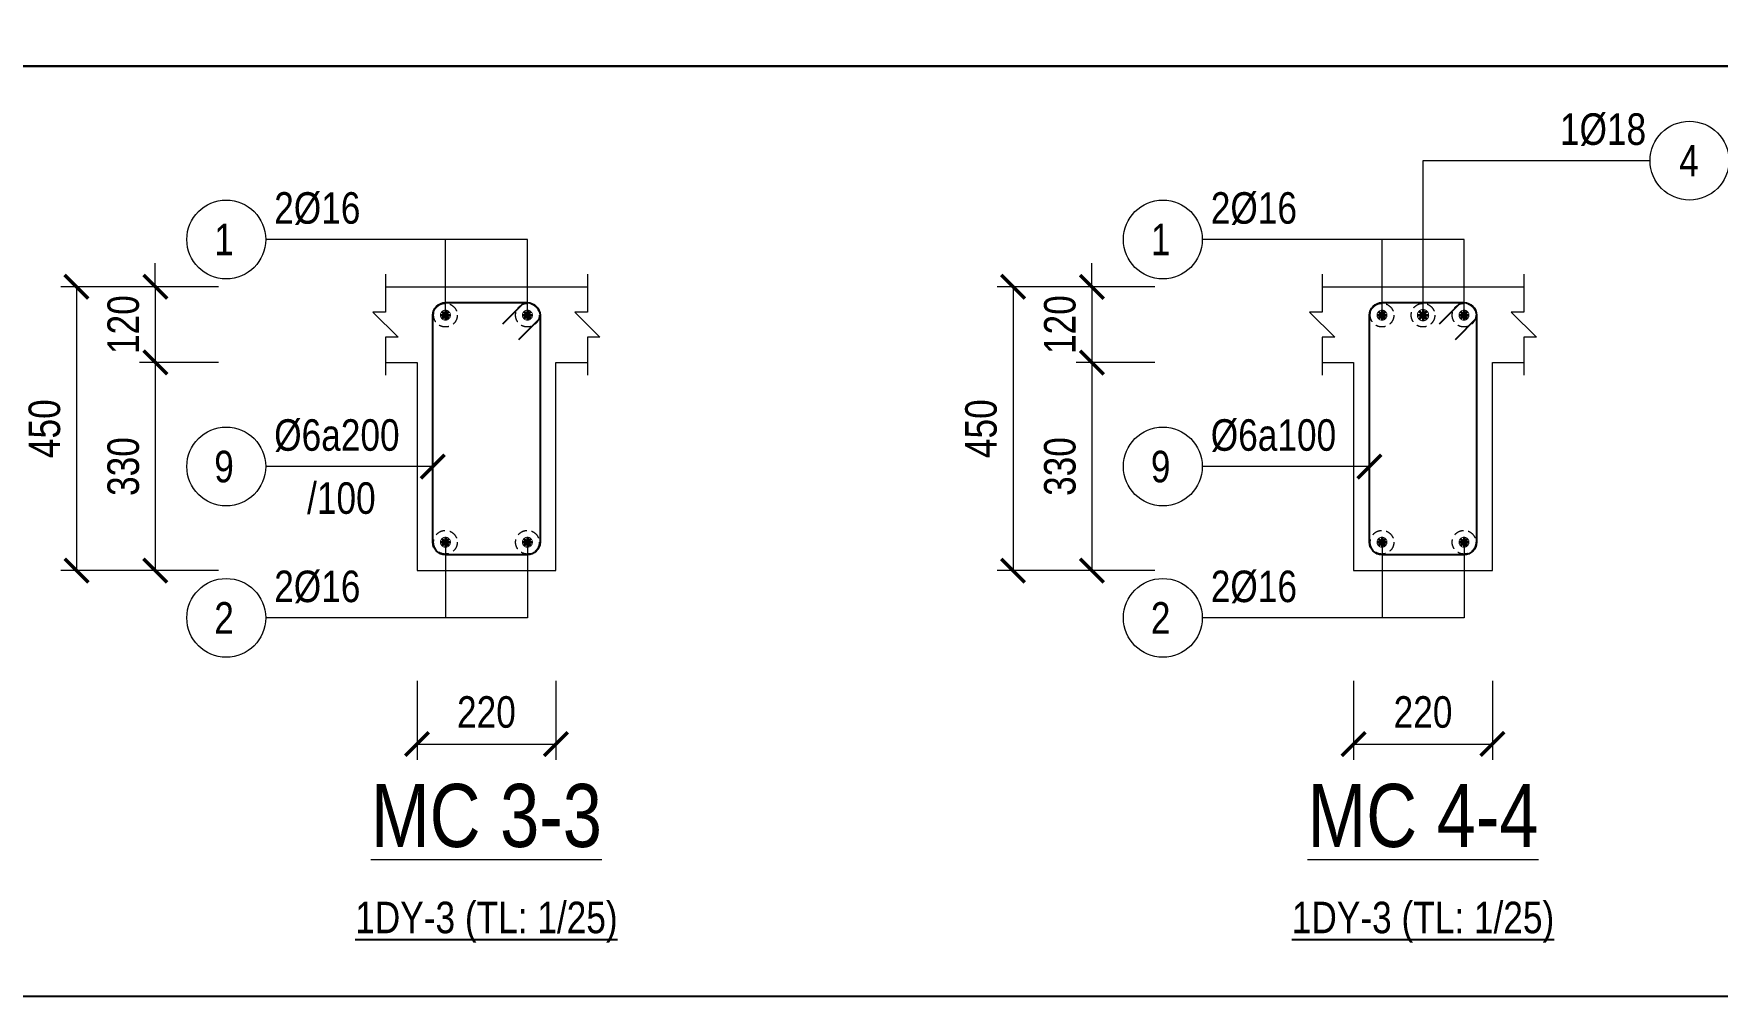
# Model space of a CAD drawing. Extents: x -165145 to 691808, y -202842 to 311040.
# Drawn here: x 249116 to 254455, y -62518 to -59466 of the extents above; entities that cross this region are included whole.
import ezdxf
from ezdxf.enums import TextEntityAlignment as Align

# ---------------------------------------------------------------- set-up
doc = ezdxf.new("R2010")
doc.units = 0
doc.header["$LTSCALE"] = 10
doc.header["$MEASUREMENT"] = 0
doc.linetypes.add('HIDDEN', pattern=[2.3807, 1.587, -0.7937])
doc.layers.get('0').update_dxf_attribs({"linetype": 'CONTINUOUS'})
doc.layers.get('Defpoints').update_dxf_attribs({"color": 5, "linetype": 'CONTINUOUS'})
for name, color, linetype, lineweight in [('DCE_BaoBeTong', 4, 'CONTINUOUS', 18), ('DCE_Block', 8, 'CONTINUOUS', 9), ('DCE_Dim', 254, 'CONTINUOUS', 9), ('DCE_MCZiCZac', 144, 'CONTINUOUS', 13), ('DCE_ThepChu', 1, 'CONTINUOUS', 35), ('DCE_ThepDai', 220, 'CONTINUOUS', 25), ('GE_KC_NETKHUAT', 9, 'HIDDEN', 20)]:
    doc.layers.add(name, color=color, linetype=linetype, lineweight=lineweight)
doc.styles.add('Dce_Text', font='arial.ttf', dxfattribs={"width": 0.8})
doc.dimstyles.new('Dce_207MV', dxfattribs={"dimscale": 25, "dimtxt": 2.5, "dimasz": 1.5, "dimexe": 1, "dimexo": 2, "dimgap": 1, "dimtad": 1, "dimdec": 0, "dimrnd": 5, "dimtxsty": 'Dce_Text', "dimblk": 'ARCHTICK', "dimcen": 2.5, "dimclrd": 8, "dimclre": 8, "dimclrt": 3, "dimadec": 0, "dimazin": 0, "dimtfac": 1, "dimtdec": 0, "dimtix": 1, "dimtmove": 2, "dimatfit": 3, "dimldrblk": 'DOTBLANK', "dimfxl": 1, "dimarcsym": 0})
doc.dimstyles.new('Dce_208MV', dxfattribs={"dimscale": 25, "dimtxt": 2.5, "dimasz": 1.5, "dimexe": 1, "dimexo": 2, "dimgap": 1, "dimtad": 1, "dimdec": 0, "dimrnd": 5, "dimtxsty": 'Dce_Text', "dimblk": 'ARCHTICK', "dimcen": 2.5, "dimclrd": 8, "dimclre": 8, "dimclrt": 3, "dimadec": 0, "dimazin": 0, "dimtfac": 1, "dimtdec": 0, "dimtix": 1, "dimtmove": 2, "dimatfit": 3, "dimldrblk": 'ARCHTICK', "dimfxl": 1, "dimarcsym": 0})
doc.dimstyles.new('Dce_25MV', dxfattribs={"dimscale": 25, "dimtxt": 2, "dimasz": 1.5, "dimexe": 1, "dimexo": 2, "dimgap": 1, "dimtad": 1, "dimdec": 0, "dimrnd": 5, "dimtxsty": 'Dce_Text', "dimblk": 'ARCHTICK', "dimcen": 2.5, "dimclrd": 8, "dimclre": 8, "dimclrt": 3, "dimadec": 0, "dimazin": 0, "dimtfac": 1, "dimtdec": 0, "dimtix": 1, "dimtmove": 2, "dimatfit": 3, "dimldrblk": 'OBLIQUE', "dimfxl": 4, "dimfxlon": 1, "dimarcsym": 0})

# ---------------------------------------------------------------- blocks, each defined once
blk = doc.blocks.new('Dce_KhtMcThepChu')
blk.add_circle((-2.5, 0), 2.5)
at = {"color": 3, "style": 'Dce_Text', "width": 0.8}
blk.add_attdef('DKVAKC', (0.54, 1), '', height=2, dxfattribs=at)
at = {"color": 11, "style": 'Dce_Text', "width": 0.8}
blk.add_attdef('SH', text='', height=2, dxfattribs=at).set_placement((-2.64, -1), align=Align.CENTER)
blk = doc.blocks.new('_ArchTick')
at = {"color": 0, "linetype": 'ByBlock', "const_width": 0.15}
blk.add_lwpolyline([(-0.5, -0.5), (0.5, 0.5)], dxfattribs=at)
blk = doc.blocks.new('Dce_KhMatCat')
at = {"color": 255, "linetype": 'ByBlock', "lineweight": -2, "style": 'Dce_Text', "width": 0.8}
blk.add_attdef('TENMATCAT', text='', height=2, dxfattribs=at).set_placement((0, 0.735), align=Align.CENTER)
at = {"color": 11, "lineweight": 25, "style": 'Dce_Text', "width": 0.8}
blk.add_attdef('TL', text='', height=1, dxfattribs=at).set_placement((0, -1.999), align=Align.CENTER)
blk = doc.blocks.new('*D2665')
at = {"layer": 'DCE_Dim', "color": 8, "lineweight": -2, "transparency": 16777216}
for p, q in [((247145.1, -76939), (247020.1, -76939)), ((247045.1, -76939), (247045.1, -77389)), ((247145.1, -77389), (247020.1, -77389))]:
    blk.add_line(p, q, dxfattribs=at)
at = {"layer": 'Defpoints', "color": 0, "transparency": 16777216}
for p in [(247345.1, -76939), (247045.1, -77389), (247345.1, -77389)]:
    blk.add_point(p, dxfattribs=at)
at = {"layer": 'DCE_Dim', "color": 8, "lineweight": -2, "transparency": 16777216, "xscale": 37.5, "yscale": 37.5, "zscale": 37.5}
for p, rotation in [((247045.1, -76939), 90), ((247045.1, -77389), 270)]:
    blk.add_blockref('_ArchTick', p, dxfattribs=dict(at, rotation=rotation))
at = {"layer": 'DCE_Dim', "color": 3, "transparency": 16777216, "insert": (246994.5, -77164), "char_height": 50, "attachment_point": 5, "rotation": 90, "style": 'Dce_Text'}
blk.add_mtext('450', dxfattribs=at)
blk = doc.blocks.new('_Oblique')
at = {"color": 0, "linetype": 'ByBlock', "lineweight": -2}
blk.add_line((-0.5, -0.5), (0.5, 0.5), dxfattribs=at)
blk = doc.blocks.new('*D2666')
at = {"layer": 'DCE_Dim', "color": 8, "lineweight": -2, "transparency": 16777216}
for p, q in [((247170.1, -76939), (247170.1, -76901.5)), ((247270.1, -76939), (247145.1, -76939)), ((247170.1, -76939), (247170.1, -77059)), ((247270.1, -77059), (247145.1, -77059)), ((247170.1, -77059), (247170.1, -77096.5))]:
    blk.add_line(p, q, dxfattribs=at)
at = {"layer": 'Defpoints', "color": 0, "transparency": 16777216}
for p in [(247345.1, -76939), (247170.1, -77059), (247345.1, -77059)]:
    blk.add_point(p, dxfattribs=at)
at = {"layer": 'DCE_Dim', "color": 8, "lineweight": -2, "transparency": 16777216, "xscale": 37.5, "yscale": 37.5, "zscale": 37.5}
for p, rotation in [((247170.1, -76939), 270), ((247170.1, -77059), 90)]:
    blk.add_blockref('_ArchTick', p, dxfattribs=dict(at, rotation=rotation))
at = {"layer": 'DCE_Dim', "color": 3, "transparency": 16777216, "insert": (247119.5, -76999), "char_height": 50, "attachment_point": 5, "rotation": 90, "style": 'Dce_Text'}
blk.add_mtext('120', dxfattribs=at)
blk = doc.blocks.new('*D2667')
at = {"layer": 'DCE_Dim', "color": 8, "lineweight": -2, "transparency": 16777216}
for p, q in [((247270.1, -77059), (247145.1, -77059)), ((247170.1, -77059), (247170.1, -77389)), ((247270.1, -77389), (247145.1, -77389))]:
    blk.add_line(p, q, dxfattribs=at)
at = {"layer": 'Defpoints', "color": 0, "transparency": 16777216}
for p in [(247345.1, -77059), (247170.1, -77389), (247345.1, -77389)]:
    blk.add_point(p, dxfattribs=at)
at = {"layer": 'DCE_Dim', "color": 8, "lineweight": -2, "transparency": 16777216, "xscale": 37.5, "yscale": 37.5, "zscale": 37.5}
for p, rotation in [((247170.1, -77059), 90), ((247170.1, -77389), 270)]:
    blk.add_blockref('_ArchTick', p, dxfattribs=dict(at, rotation=rotation))
at = {"layer": 'DCE_Dim', "color": 3, "transparency": 16777216, "insert": (247119.5, -77224), "char_height": 50, "attachment_point": 5, "rotation": 90, "style": 'Dce_Text'}
blk.add_mtext('330', dxfattribs=at)
blk = doc.blocks.new('*D2668')
at = {"layer": 'DCE_Dim', "color": 8, "lineweight": -2, "transparency": 16777216}
for p, q in [((247585.1, -77564), (247585.1, -77689)), ((247805.1, -77564), (247805.1, -77689)), ((247585.1, -77664), (247805.1, -77664))]:
    blk.add_line(p, q, dxfattribs=at)
at = {"layer": 'Defpoints', "color": 0, "transparency": 16777216}
for p in [(247585.1, -77489), (247805.1, -77489), (247805.1, -77664)]:
    blk.add_point(p, dxfattribs=at)
at = {"layer": 'DCE_Dim', "color": 8, "lineweight": -2, "transparency": 16777216, "xscale": 37.5, "yscale": 37.5, "zscale": 37.5, "rotation": 180}
blk.add_blockref('_ArchTick', (247585.1, -77664), dxfattribs=at)
at = {"layer": 'DCE_Dim', "color": 8, "lineweight": -2, "transparency": 16777216, "xscale": 37.5, "yscale": 37.5, "zscale": 37.5}
blk.add_blockref('_ArchTick', (247805.1, -77664), dxfattribs=at)
at = {"layer": 'DCE_Dim', "color": 3, "transparency": 16777216, "insert": (247695.1, -77613.5), "char_height": 50, "attachment_point": 5, "style": 'Dce_Text'}
blk.add_mtext('220', dxfattribs=at)
blk = doc.blocks.new('_DotBlank')
at = {"color": 0, "linetype": 'ByBlock', "lineweight": -2}
blk.add_line((-0.5, 0), (-1, 0), dxfattribs=at)
blk.add_circle((0, 0), 0.5, dxfattribs=at)
blk = doc.blocks.new('Dce_McThepChu')
at = {"color": 0}
for p, q in [((-0.5, 0), (0.5, 0)), ((-0.35, 0.35), (0.35, -0.35)), ((0.35, 0.35), (-0.35, -0.35)), ((0, 0.5), (0, -0.5))]:
    blk.add_line(p, q, dxfattribs=at)
at = {"color": 0, "const_width": 0.0833}
blk.add_lwpolyline([(-0.5, 0, 1), (0.5, 0, 1), (-0.5, 0, 1)], format="xyb", dxfattribs=at)
blk = doc.blocks.new('Dce_KyHieuChuGiuaLoai2')
at = {"style": 'Dce_Text', "width": 0.8}
blk.add_attdef('DKVAKC', text='', height=2, dxfattribs=at).set_placement((0, 0), align=Align.MIDDLE_CENTER)
blk = doc.blocks.new('*D2669')
at = {"layer": 'DCE_Dim', "color": 8, "lineweight": -2, "transparency": 16777216}
for p, q in [((248630.1, -76939), (248505.1, -76939)), ((248530.1, -76939), (248530.1, -77389)), ((248630.1, -77389), (248505.1, -77389))]:
    blk.add_line(p, q, dxfattribs=at)
at = {"layer": 'Defpoints', "color": 0, "transparency": 16777216}
for p in [(248830.1, -76939), (248530.1, -77389), (248830.1, -77389)]:
    blk.add_point(p, dxfattribs=at)
at = {"layer": 'DCE_Dim', "color": 8, "lineweight": -2, "transparency": 16777216, "xscale": 37.5, "yscale": 37.5, "zscale": 37.5}
for p, rotation in [((248530.1, -76939), 90), ((248530.1, -77389), 270)]:
    blk.add_blockref('_ArchTick', p, dxfattribs=dict(at, rotation=rotation))
at = {"layer": 'DCE_Dim', "color": 3, "transparency": 16777216, "insert": (248479.5, -77164), "char_height": 50, "attachment_point": 5, "rotation": 90, "style": 'Dce_Text'}
blk.add_mtext('450', dxfattribs=at)
blk = doc.blocks.new('*D2670')
at = {"layer": 'DCE_Dim', "color": 8, "lineweight": -2, "transparency": 16777216}
for p, q in [((248655.1, -76939), (248655.1, -76901.5)), ((248755.1, -76939), (248630.1, -76939)), ((248655.1, -76939), (248655.1, -77059)), ((248755.1, -77059), (248630.1, -77059)), ((248655.1, -77059), (248655.1, -77096.5))]:
    blk.add_line(p, q, dxfattribs=at)
at = {"layer": 'Defpoints', "color": 0, "transparency": 16777216}
for p in [(248830.1, -76939), (248655.1, -77059), (248830.1, -77059)]:
    blk.add_point(p, dxfattribs=at)
at = {"layer": 'DCE_Dim', "color": 8, "lineweight": -2, "transparency": 16777216, "xscale": 37.5, "yscale": 37.5, "zscale": 37.5}
for p, rotation in [((248655.1, -76939), 270), ((248655.1, -77059), 90)]:
    blk.add_blockref('_ArchTick', p, dxfattribs=dict(at, rotation=rotation))
at = {"layer": 'DCE_Dim', "color": 3, "transparency": 16777216, "insert": (248604.5, -76999), "char_height": 50, "attachment_point": 5, "rotation": 90, "style": 'Dce_Text'}
blk.add_mtext('120', dxfattribs=at)
blk = doc.blocks.new('*D2671')
at = {"layer": 'DCE_Dim', "color": 8, "lineweight": -2, "transparency": 16777216}
for p, q in [((248755.1, -77059), (248630.1, -77059)), ((248655.1, -77059), (248655.1, -77389)), ((248755.1, -77389), (248630.1, -77389))]:
    blk.add_line(p, q, dxfattribs=at)
at = {"layer": 'Defpoints', "color": 0, "transparency": 16777216}
for p in [(248830.1, -77059), (248655.1, -77389), (248830.1, -77389)]:
    blk.add_point(p, dxfattribs=at)
at = {"layer": 'DCE_Dim', "color": 8, "lineweight": -2, "transparency": 16777216, "xscale": 37.5, "yscale": 37.5, "zscale": 37.5}
for p, rotation in [((248655.1, -77059), 90), ((248655.1, -77389), 270)]:
    blk.add_blockref('_ArchTick', p, dxfattribs=dict(at, rotation=rotation))
at = {"layer": 'DCE_Dim', "color": 3, "transparency": 16777216, "insert": (248604.5, -77224), "char_height": 50, "attachment_point": 5, "rotation": 90, "style": 'Dce_Text'}
blk.add_mtext('330', dxfattribs=at)
blk = doc.blocks.new('*D2672')
at = {"layer": 'DCE_Dim', "color": 8, "lineweight": -2, "transparency": 16777216}
for p, q in [((249070.1, -77564), (249070.1, -77689)), ((249290.1, -77564), (249290.1, -77689)), ((249070.1, -77664), (249290.1, -77664))]:
    blk.add_line(p, q, dxfattribs=at)
at = {"layer": 'Defpoints', "color": 0, "transparency": 16777216}
for p in [(249070.1, -77489), (249290.1, -77489), (249290.1, -77664)]:
    blk.add_point(p, dxfattribs=at)
at = {"layer": 'DCE_Dim', "color": 8, "lineweight": -2, "transparency": 16777216, "xscale": 37.5, "yscale": 37.5, "zscale": 37.5, "rotation": 180}
blk.add_blockref('_ArchTick', (249070.1, -77664), dxfattribs=at)
at = {"layer": 'DCE_Dim', "color": 8, "lineweight": -2, "transparency": 16777216, "xscale": 37.5, "yscale": 37.5, "zscale": 37.5}
blk.add_blockref('_ArchTick', (249290.1, -77664), dxfattribs=at)
at = {"layer": 'DCE_Dim', "color": 3, "transparency": 16777216, "insert": (249180.1, -77613.5), "char_height": 50, "attachment_point": 5, "style": 'Dce_Text'}
blk.add_mtext('220', dxfattribs=at)
blk = doc.blocks.new('Dce_KhtMcThepTangCuong')
blk.add_circle((2.5, 0), 2.5)
at = {"color": 3, "style": 'Dce_Text', "width": 0.8}
blk.add_attdef('DKVAKC', text='', height=2, dxfattribs=at).set_placement((-0.25, 1), align=Align.RIGHT)
at = {"color": 11, "style": 'Dce_Text', "width": 0.8}
blk.add_attdef('SH', text='', height=2, dxfattribs=at).set_placement((2.47, -1), align=Align.CENTER)
blk = doc.blocks.new('A$C1ce15610')
at = {"layer": 'DCE_BaoBeTong'}
for points in [[(3585, -350), (3905, -350)], [(5070, -350), (5390, -350)], [(3585, -470), (3635, -470), (3635, -800), (3855, -800), (3855, -470), (3905, -470)], [(5070, -470), (5120, -470), (5120, -800), (5340, -800), (5340, -470), (5390, -470)]]:
    blk.add_lwpolyline(points, dxfattribs=at)
at = {"layer": 'DCE_MCZiCZac'}
for points in [[(3585, -330), (3585, -390), (3565, -390), (3605, -430), (3585, -430), (3585, -490)], [(3905, -330), (3905, -390), (3885, -390), (3925, -430), (3905, -430), (3905, -490)], [(5070, -330), (5070, -390), (5050, -390), (5090, -430), (5070, -430), (5070, -490)], [(5390, -330), (5390, -390), (5370, -390), (5410, -430), (5390, -430), (5390, -490)]]:
    blk.add_lwpolyline(points, dxfattribs=at)
at = {"layer": 'DCE_ThepDai'}
for points in [[(3771.1, -408.9), (3805, -375), (3810, -375, -0.392699), (3830, -395), (3830, -755, -0.392699), (3810, -775), (3680, -775, -0.392699), (3660, -755), (3660, -395, -0.392699), (3680, -375), (3810, -375, -0.392699), (3830, -395), (3830, -400), (3796.1, -433.9)], [(5256.1, -408.9), (5290, -375), (5295, -375, -0.392699), (5315, -395), (5315, -755, -0.392699), (5295, -775), (5165, -775, -0.392699), (5145, -755), (5145, -395, -0.392699), (5165, -375), (5295, -375, -0.392699), (5315, -395), (5315, -400), (5281.1, -433.9)]]:
    blk.add_lwpolyline(points, format="xyb", dxfattribs=at)
at = {"layer": 'Defpoints'}
blk.add_lwpolyline([(0, 0), (0, -1475), (5815, -1475), (5815, 0)], close=True, dxfattribs=at)
at = {"xscale": 25, "yscale": 25, "zscale": 25}
blk.add_blockref('Dce_KyHieuChuGiuaLoai2', (3515, -685), dxfattribs=at).add_auto_attribs({'DKVAKC': '/100'})
at = {"layer": 'DCE_Block'}
for name, p, xscale, yscale, zscale, values in [('Dce_KhtMcThepTangCuong', (5590, -150), 25, 25, 25, {'SH': '4', 'DKVAKC': '1%%c18'}), ('Dce_KhtMcThepChu', (3395, -275), 25, 25, 25, {'DKVAKC': '2%%c16', 'SH': '1'}), ('Dce_KhtMcThepChu', (4880, -275), 25, 25, 25, {'DKVAKC': '2%%c16', 'SH': '1'}), ('Dce_KhtMcThepChu', (3395, -635), 25, 25, 25, {'DKVAKC': '%%c6a200', 'SH': '9'}), ('Dce_KhtMcThepChu', (4880, -635), 25, 25, 25, {'DKVAKC': '%%c6a100', 'SH': '9'}), ('Dce_KhtMcThepChu', (3395, -875), 25, 25, 25, {'DKVAKC': '2%%c16', 'SH': '2'}), ('Dce_KhtMcThepChu', (4880, -875), 25, 25, 25, {'DKVAKC': '2%%c16', 'SH': '2'}), ('Dce_KhMatCat', (3745, -1275), 50, 50, 50, {'TL': '%%U1DY-3 (TL: 1/25)', 'TENMATCAT': '%%UMC 3-3'}), ('Dce_KhMatCat', (5230, -1275), 50, 50, 50, {'TL': '%%U1DY-3 (TL: 1/25)', 'TENMATCAT': '%%UMC 4-4'})]:
    blk.add_blockref(name, p, dxfattribs=dict(at, xscale=xscale, yscale=yscale, zscale=zscale)).add_auto_attribs(values)
at = {"layer": 'DCE_ThepChu'}
for p, xscale, yscale, zscale in [((3680, -395), 16, 16, 16), ((3810, -395), 16, 16, 16), ((5165, -395), 16, 16, 16), ((5230, -395), 18, 18, 18), ((5295, -395), 16, 16, 16), ((3680, -755), 16, 16, 16), ((3810, -755), 16, 16, 16), ((5165, -755), 16, 16, 16), ((5295, -755), 16, 16, 16)]:
    blk.add_blockref('Dce_McThepChu', p, dxfattribs=dict(at, xscale=xscale, yscale=yscale, zscale=zscale))
at = {"layer": 'DCE_Dim'}
for base, p1, p2, picture, middle in [((3220, -470), (3395, -350), (3395, -470), '*D2666', (3169.5, -410)), ((4705, -470), (4880, -350), (4880, -470), '*D2670', (4654.5, -410)), ((3095, -800), (3395, -350), (3395, -800), '*D2665', (3044.5, -575)), ((4580, -800), (4880, -350), (4880, -800), '*D2669', (4529.5, -575)), ((3220, -800), (3395, -470), (3395, -800), '*D2667', (3169.5, -635)), ((4705, -800), (4880, -470), (4880, -800), '*D2671', (4654.5, -635))]:
    dim = blk.add_linear_dim(base=base, p1=p1, p2=p2, angle=90, dimstyle='Dce_25MV', dxfattribs=at)
    dim.commit()
    dim.dimension.update_dxf_attribs({"geometry": picture, "text_midpoint": middle, "insert": (-243950.1, 76589)})
for base, p1, p2, picture, middle in [((3855, -1075), (3635, -900), (3855, -900), '*D2668', (3745, -1024.5)), ((5340, -1075), (5120, -900), (5340, -900), '*D2672', (5230, -1024.5))]:
    dim = blk.add_linear_dim(base=base, p1=p1, p2=p2, dimstyle='Dce_25MV', dxfattribs=at)
    dim.commit()
    dim.dimension.update_dxf_attribs({"geometry": picture, "text_midpoint": middle, "insert": (-243950.1, 76589)})
at = {"layer": 'DCE_Block'}
for points, dimstyle in [([(5230, -395), (5230, -150), (5590, -150)], 'Dce_207MV'), ([(3680, -395), (3680, -275), (3395, -275)], 'Dce_207MV'), ([(3810, -395), (3810, -275), (3395, -275)], 'Dce_207MV'), ([(5165, -395), (5165, -275), (4880, -275)], 'Dce_207MV'), ([(5295, -395), (5295, -275), (4880, -275)], 'Dce_207MV'), ([(3660, -635), (3395, -635)], 'Dce_208MV'), ([(5145, -635), (4880, -635)], 'Dce_208MV'), ([(3680, -755), (3680, -875), (3395, -875)], 'Dce_207MV'), ([(3810, -755), (3810, -875), (3395, -875)], 'Dce_207MV'), ([(5165, -755), (5165, -875), (4880, -875)], 'Dce_207MV'), ([(5295, -755), (5295, -875), (4880, -875)], 'Dce_207MV')]:
    blk.add_leader(points, dimstyle=dimstyle, dxfattribs=at)

msp = doc.modelspace()

# ---------------------------------------------------------------- linework, layer by layer
at = {"layer": 'Defpoints'}
msp.add_lwpolyline([(243061.84634, -55468.24154), (243061.84634, -59568.24154), (261011.84634, -59568.24154), (261011.84634, -55468.24154)], close=True, dxfattribs=at)

# ---------------------------------------------------------------- block references
at = {"layer": 'GE_KC_NETKHUAT', "xscale": 2, "yscale": 2, "zscale": 2}
msp.add_blockref('A$C1ce15610', (243061.84634, -59568.24154), dxfattribs=at)

doc.saveas('drawing.dxf')
